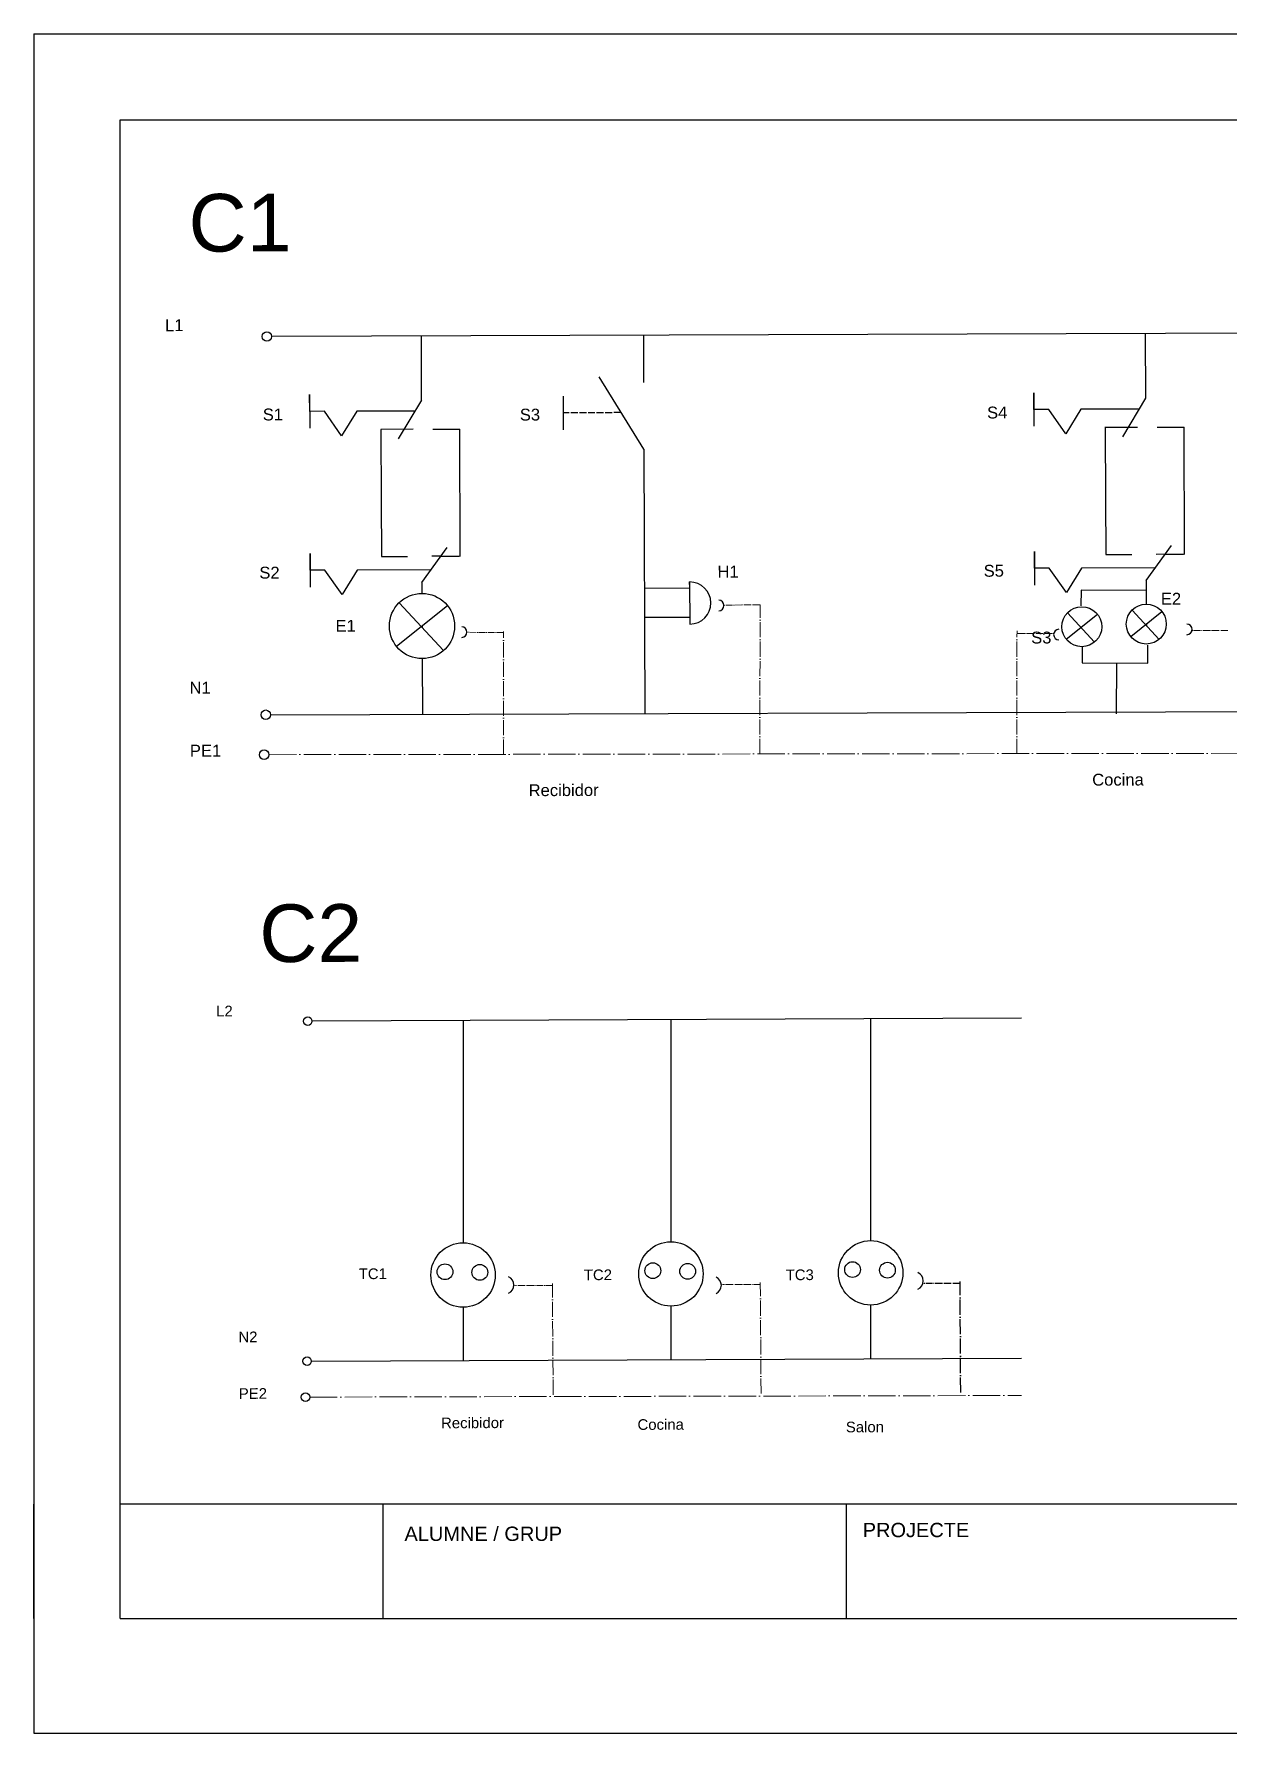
# Model space of a CAD drawing. Header units: millimetres. Extents: x 765 to 1731, y 132 to 433.
# Drawn here: x 1038.9 to 1247.6, y 133.5 to 430.5 of the extents above; entities that cross this region are included whole.
import ezdxf

# ---------------------------------------------------------------- set-up
doc = ezdxf.new("R2010")
doc.units = ezdxf.units.MM
doc.linetypes.add('ACAD_ISO02W100', pattern=[15, 12, -3])
doc.linetypes.add('ACAD_ISO04W100', pattern=[30, 24, -3, 0, -3])
doc.styles.get("Standard").update_dxf_attribs({"font": 'arial.ttf'})

msp = doc.modelspace()

# ---------------------------------------------------------------- linework, layer by layer
for p, q in [((1038.86, 430.52), (1458.86, 430.52)), ((1038.86, 430.52), (1038.86, 133.52)), ((1038.86, 430.52), (1038.86, 415.52)), ((1053.91, 153.52), (1053.91, 415.52)), ((1053.91, 415.52), (1449.4, 415.52)), ((1080.48, 377.7), (1432.32, 378.93)), ((1106.52, 377.79), (1106.56, 366.5)), ((1145.4, 377.92), (1145.43, 369.57)), ((1233.12, 378.12), (1233.16, 366.84)), ((1145.47, 357.93), (1137.64, 370.56)), ((1087.05, 364.55), (1087.04, 367.49)), ((1087.04, 367.49), (1087.06, 361.61)), ((1106.57, 366.52), (1102.51, 359.75)), ((1131.35, 367.23), (1131.37, 361.35)), ((1213.65, 364.88), (1213.64, 367.82)), ((1213.64, 367.82), (1213.66, 361.95)), ((1233.17, 366.85), (1229.11, 360.09)), ((1089.64, 364.56), (1087.05, 364.55)), ((1092.64, 360.29), (1089.64, 364.56)), ((1095.27, 364.58), (1092.64, 360.29)), ((1105.32, 364.61), (1095.27, 364.58)), ((1104.67, 363.35), (1104.67, 363.35)), ((1216.25, 364.89), (1213.65, 364.88)), ((1219.25, 360.62), (1216.25, 364.89)), ((1221.87, 364.91), (1219.25, 360.62)), ((1231.92, 364.95), (1221.87, 364.91)), ((1231.27, 363.69), (1231.27, 363.69)), ((1099.46, 361.45), (1105.15, 361.47)), ((1099.51, 361.4), (1099.55, 348.89)), ((1108.6, 361.43), (1113.29, 361.45)), ((1113.22, 361.43), (1113.3, 339.19)), ((1226.06, 361.78), (1231.75, 361.8)), ((1226.11, 361.73), (1226.16, 349.23)), ((1235.2, 361.77), (1239.89, 361.78)), ((1239.83, 361.77), (1239.9, 339.53)), ((1145.47, 357.93), (1145.63, 311.66)), ((1099.55, 348.91), (1099.59, 339.19)), ((1226.15, 349.24), (1226.19, 339.53)), ((1087.13, 336.78), (1087.12, 339.72)), ((1087.12, 339.72), (1087.14, 333.85)), ((1099.59, 339.19), (1104.13, 339.21)), ((1106.67, 334.63), (1111.11, 340.75)), ((1110.01, 339.23), (1108.42, 339.23)), ((1110.01, 339.23), (1113.19, 339.24)), ((1213.73, 337.12), (1213.72, 340.06)), ((1213.72, 340.06), (1213.75, 334.18)), ((1226.19, 339.53), (1230.74, 339.55)), ((1233.27, 334.97), (1237.72, 341.08)), ((1236.61, 339.57), (1235.02, 339.56)), ((1236.61, 339.57), (1239.79, 339.58)), ((1089.72, 336.79), (1087.13, 336.78)), ((1092.73, 332.52), (1089.72, 336.79)), ((1095.35, 336.81), (1092.73, 332.52)), ((1108.29, 336.86), (1095.35, 336.81)), ((1216.33, 337.13), (1213.73, 337.12)), ((1219.33, 332.86), (1216.33, 337.13)), ((1221.95, 337.15), (1219.33, 332.86)), ((1234.89, 337.19), (1221.95, 337.15)), ((1106.67, 334.63), (1106.68, 332.73)), ((1145.55, 333.66), (1153.48, 333.68)), ((1153.48, 333.68), (1153.47, 334.73)), ((1153.47, 334.73), (1153.53, 327.37)), ((1233.27, 334.97), (1233.26, 330.82)), ((1102.24, 323.48), (1111.13, 330.6)), ((1102.71, 331.11), (1110.43, 322.74)), ((1230.81, 329.82), (1235.54, 324.69)), ((1106.7, 327.05), (1106.7, 326.78)), ((1153.52, 328.54), (1145.57, 328.5)), ((1219.28, 324.73), (1224.74, 329.1)), ((1219.53, 329.36), (1224.26, 324.23)), ((1230.56, 325.19), (1236.01, 329.56)), ((1233.3, 327.39), (1233.3, 327.12)), ((1106.72, 321.34), (1106.75, 311.52)), ((1431.84, 312.67), (1080.21, 311.43)), ((1087.52, 258.01), (1211.5, 258.55)), ((1185.11, 258.5), (1185.11, 219.59)), ((1113.86, 258.13), (1113.86, 219.21)), ((1150.2, 258.32), (1150.2, 219.4)), ((1113.86, 207.96), (1113.86, 198.55)), ((1150.2, 208.15), (1150.2, 198.74)), ((1185.11, 208.33), (1185.11, 198.93)), ((1211.5, 198.98), (1087.34, 198.44)), ((1038.86, 153.52), (1038.86, 173.52)), ((1449.4, 173.52), (1053.91, 173.52)), ((1099.91, 153.52), (1099.91, 173.52)), ((1180.91, 153.52), (1180.91, 173.52)), ((1053.91, 153.52), (1099.91, 153.52)), ((1099.91, 153.52), (1180.91, 153.52)), ((1180.91, 153.52), (1251.41, 153.52)), ((1038.86, 133.52), (1458.86, 133.52))]:
    msp.add_line(p, q)
at = {"linetype": 'ACAD_ISO02W100', "ltscale": 0.1}
msp.add_line((1141.41, 364.33), (1131.36, 364.29), dxfattribs=at)
at = {"lineweight": 25}
for p, q in [((1221.89, 333.3), (1221.87, 330.57)), ((1233.26, 333.22), (1221.89, 333.3)), ((1222.08, 323.41), (1222.06, 320.6)), ((1233.56, 320.52), (1233.58, 323.68)), ((1222.06, 320.6), (1233.56, 320.52)), ((1228.11, 320.47), (1228.05, 311.7))]:
    msp.add_line(p, q, dxfattribs=at)
at = {"color": 3, "linetype": 'ACAD_ISO04W100', "lineweight": 15, "ltscale": 0.05}
msp.add_line((1165.78, 330.73), (1159.44, 330.69), dxfattribs=at)
at = {"color": 3, "linetype": 'ACAD_ISO04W100', "lineweight": 15, "ltscale": 0.11}
msp.add_line((1165.75, 304.66), (1165.78, 330.73), dxfattribs=at)
at = {"linetype": 'ACAD_ISO04W100', "lineweight": 15, "ltscale": 0.05}
for p, q in [((1120.97, 325.91), (1114.56, 325.93)), ((1129.48, 211.75), (1122.87, 211.72)), ((1165.82, 211.94), (1159.21, 211.91))]:
    msp.add_line(p, q, dxfattribs=at)
at = {"linetype": 'ACAD_ISO04W100', "lineweight": 15, "ltscale": 0.11}
for p, q in [((1120.91, 304.54), (1120.93, 326.05)), ((1129.61, 192.66), (1129.48, 212.1)), ((1165.95, 192.86), (1165.82, 212.29))]:
    msp.add_line(p, q, dxfattribs=at)
at = {"color": 85, "linetype": 'ACAD_ISO04W100', "lineweight": 15, "ltscale": 0.11, "true_color": 0x58ba48}
msp.add_line((1210.67, 304.67), (1210.69, 326.18), dxfattribs=at)
at = {"color": 85, "linetype": 'ACAD_ISO04W100', "lineweight": 15, "ltscale": 0.05, "true_color": 0x58ba48}
for p, q in [((1210.83, 325.72), (1217.24, 325.7)), ((1247.57, 326.24), (1241.16, 326.27))]:
    msp.add_line(p, q, dxfattribs=at)
at = {"color": 85, "linetype": 'ACAD_ISO04W100', "lineweight": 15, "ltscale": 0.2, "true_color": 0x58ba48}
msp.add_line((1079.92, 304.54), (1431.79, 305.04), dxfattribs=at)
at = {"linetype": 'ACAD_ISO04W100', "ltscale": 0.05}
msp.add_line((1200.73, 212.12), (1194.12, 212.09), dxfattribs=at)
at = {"linetype": 'ACAD_ISO04W100', "ltscale": 0.11}
msp.add_line((1200.86, 193.04), (1200.73, 212.47), dxfattribs=at)
at = {"linetype": 'ACAD_ISO04W100', "lineweight": 15, "ltscale": 0.2}
msp.add_line((1087.07, 192.24), (1211.5, 192.52), dxfattribs=at)
for centre, radius in [((1079.57, 377.64), 0.83), ((1106.69, 327.03), 5.7), ((1222.02, 326.91), 3.49), ((1233.29, 327.37), 3.49), ((1079.38, 311.52), 0.83), ((1079.09, 304.54), 0.83), ((1086.71, 257.96), 0.746), ((1113.86, 213.58), 5.63), ((1150.2, 213.77), 5.63), ((1185.11, 213.96), 5.63), ((1110.7, 214.15), 1.38), ((1116.79, 214.04), 1.38), ((1147.04, 214.34), 1.38), ((1153.13, 214.23), 1.38), ((1181.95, 214.53), 1.38), ((1188.04, 214.42), 1.38), ((1086.59, 198.52), 0.746), ((1086.33, 192.24), 0.746)]:
    msp.add_circle(centre, radius)
for centre, radius, start, end in [((1153.5, 331.05), 3.68, 270.4626, 90.4626), ((1113.6, 325.97), 0.938, 271.7552, 88.2853), ((1240.37, 326.44), 0.938, 271.7552, 88.2853), ((1218.03, 325.53), 0.938, 91.7552, 268.2853), ((1192.71, 212.56), 1.59, 294.9893, 65.0107), ((1121.15, 211.84), 1.59, 294.9893, 65.0107), ((1157.42, 211.78), 1.59, 294.9893, 65.0107)]:
    msp.add_arc(centre, radius, start, end)
at = {"color": 3}
msp.add_arc((1158.53, 330.62), 0.938, 271.7552, 88.2853, dxfattribs=at)

# ---------------------------------------------------------------- texts
at = {"ltscale": 5, "attachment_point": 1}
for s, width, gutter_width, heights, insert, char_height, rotation in [('C1', 12.733, 10.37, [0], (1065.86, 402.54), 10.074, 0.199), ('L1', 12.733, 10.37, [0], (1061.77, 380.64), 2.074, 0.199), ('S4', 12.733, 10.37, [0], (1205.45, 365.38), 2.074, 0.199), ('S1', 12.733, 10.37, [0], (1078.85, 365.04), 2.074, 0.199), ('S3', 12.733, 10.37, [0], (1123.78, 365.01), 2.074, 0.199), ('S2', 12.733, 10.37, [0], (1078.25, 337.39), 2.074, 0.199), ('H1', 12.733, 10.37, [0], (1158.33, 337.57), 2.074, 0.199), ('S5', 12.733, 10.37, [0], (1204.86, 337.72), 2.074, 0.199), ('E2', 12.733, 10.37, [2.04], (1235.83, 332.83), 2.074, 0.199), ('E1', 12.733, 10.37, [0], (1091.56, 328.1), 2.074, 0.199), ('\\PS3', 12.733, 10.37, [0], (1213.15, 329.5), 2.074, 0.199), ('N1', 12.733, 10.37, [2.14], (1066.04, 317.28), 2.074, 0.199), ('PE1', 12.733, 10.37, [2.14], (1066.11, 306.27), 2.074, 0.199), ('Cocina', 12.733, 10.37, [2.14], (1223.83, 301.2), 2.074, 0.199), ('Recibidor', 12.733, 10.37, [2.14], (1125.32, 299.36), 2.074, 0.199), ('C2', 12.733, 10.37, [0], (1078.23, 278.35), 10.074, 0.199), ('L2', 11.4471, 9.32, [0], (1070.7, 260.65), 1.865, 0.2469), ('TC1', 11.4471, 9.32, [0], (1095.62, 214.72), 1.865, 0.2469), ('TC2', 11.4471, 9.32, [0], (1134.97, 214.54), 1.865, 0.2469), ('TC3', 11.4471, 9.32, [0], (1170.25, 214.54), 1.865, 0.2469), ('N2', 11.4471, 9.32, [1.93], (1074.59, 203.69), 1.865, 0.2469), ('PE2', 11.4471, 9.32, [1.93], (1074.66, 193.79), 1.865, 0.2469), ('Recibidor', 11.4471, 9.32, [1.93], (1110.01, 188.65), 1.865, 0.2469), ('Cocina', 11.4471, 9.32, [1.93], (1144.35, 188.37), 1.865, 0.2469), ('Salon', 11.4471, 9.32, [1.93], (1180.77, 187.94), 1.865, 0.2469)]:
    msp.add_mtext_dynamic_manual_height_columns(s, width=width, gutter_width=gutter_width, heights=heights, dxfattribs=dict(at, insert=insert, char_height=char_height, rotation=rotation))
at = {"char_height": 2.5, "attachment_point": 1}
for s, width, insert in [('ALUMNE / GRUP', 48.2644, (1103.62, 169.6)), ('PROJECTE', 37.0564, (1183.72, 170.26))]:
    msp.add_mtext_dynamic_manual_height_columns(s, width=width, gutter_width=12.5, heights=[0], dxfattribs=dict(at, insert=insert))

doc.saveas('drawing.dxf')
